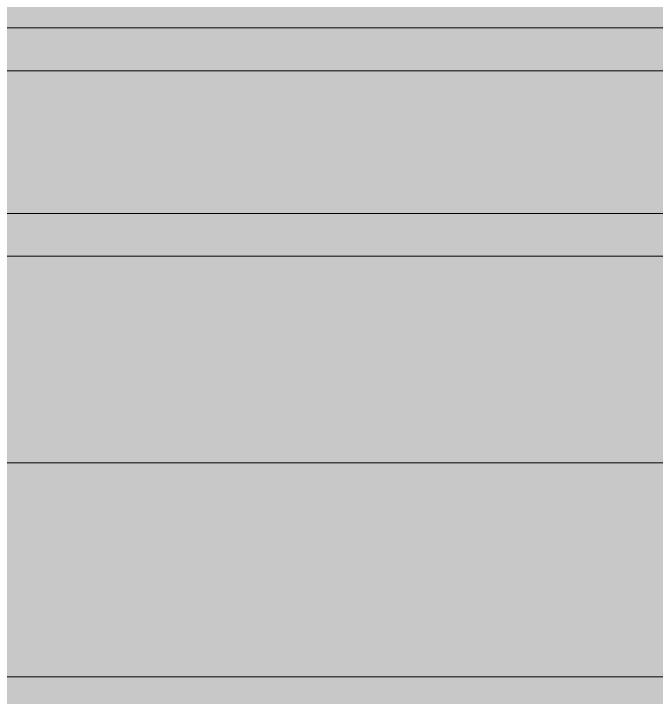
# Model space of a CAD drawing. Header units: millimetres. Extents: x 5622 to 8918, y 2044 to 6634.
# Drawn here: x 7625.1 to 7715.2, y 4049.5 to 4145.3 of the extents above; entities that cross this region are included whole.
import ezdxf

# ---------------------------------------------------------------- set-up
doc = ezdxf.new("R2010")
doc.units = ezdxf.units.MM
doc.linetypes.add('NASCOSTA', pattern=[9.525, 6.35, -3.175])
for name, color, linetype, lineweight in [('F_FERRAMENTA', 253, 'Continuous', 5), ('F_MULTI laminato OPACO', 1, 'Continuous', 5), ('F_MULTI laminato OPACO_retino', 1, 'Continuous', 5), ('F_Proiezioni', 253, 'NASCOSTA', 9), ('F_VETRO', 140, 'Continuous', 5)]:
    doc.layers.add(name, color=color, linetype=linetype, lineweight=lineweight)

msp = doc.modelspace()

# ---------------------------------------------------------------- hatches: boundary and pattern name
at = {"layer": 'F_MULTI laminato OPACO_retino', "true_color": 0x636466, "transparency": 33554687}
h = msp.add_hatch(color=251, dxfattribs=at)
h.dxf.hatch_style = 1
h.paths.add_polyline_path([(7775.348, 4052.326), (7475.348, 4052.326), (7475.348, 4082.326), (7775.348, 4082.326)])
at = {"layer": 'F_VETRO', "transparency": 33554508}
h = msp.add_hatch(color=153, dxfattribs=at)
h.dxf.hatch_style = 1
h.set_gradient(color1=(102, 153, 204), color2=(251, 252, 254), rotation=45, one_color=1, tint=0.994624)
h.paths.add_polyline_path([(7783.348, 5634.327), (7469.348, 5634.327), (7469.348, 3760.327), (7783.348, 3760.327)])

# ---------------------------------------------------------------- linework, layer by layer
at = {"layer": 'F_FERRAMENTA'}
for points in [[(7490.348, 4143.326), (7760.348, 4143.326), (7760.348, 4137.326), (7490.348, 4137.326)], [(7490.348, 4117.327), (7760.348, 4117.327), (7760.348, 4111.327), (7490.348, 4111.327)]]:
    msp.add_lwpolyline(points, close=True, dxfattribs=at)
at = {"layer": 'F_MULTI laminato OPACO', "color": 6}
msp.add_lwpolyline([(7775.348, 4052.326), (7475.348, 4052.326), (7475.348, 4082.326), (7775.348, 4082.326)], close=True, dxfattribs=at)
at = {"layer": 'F_Proiezioni', "color": 1}
msp.add_lwpolyline([(7475.348, 4082.326), (7775.348, 4082.326), (7775.348, 4052.326), (7475.348, 4052.326)], close=True, dxfattribs=at)

doc.saveas('drawing.dxf')
